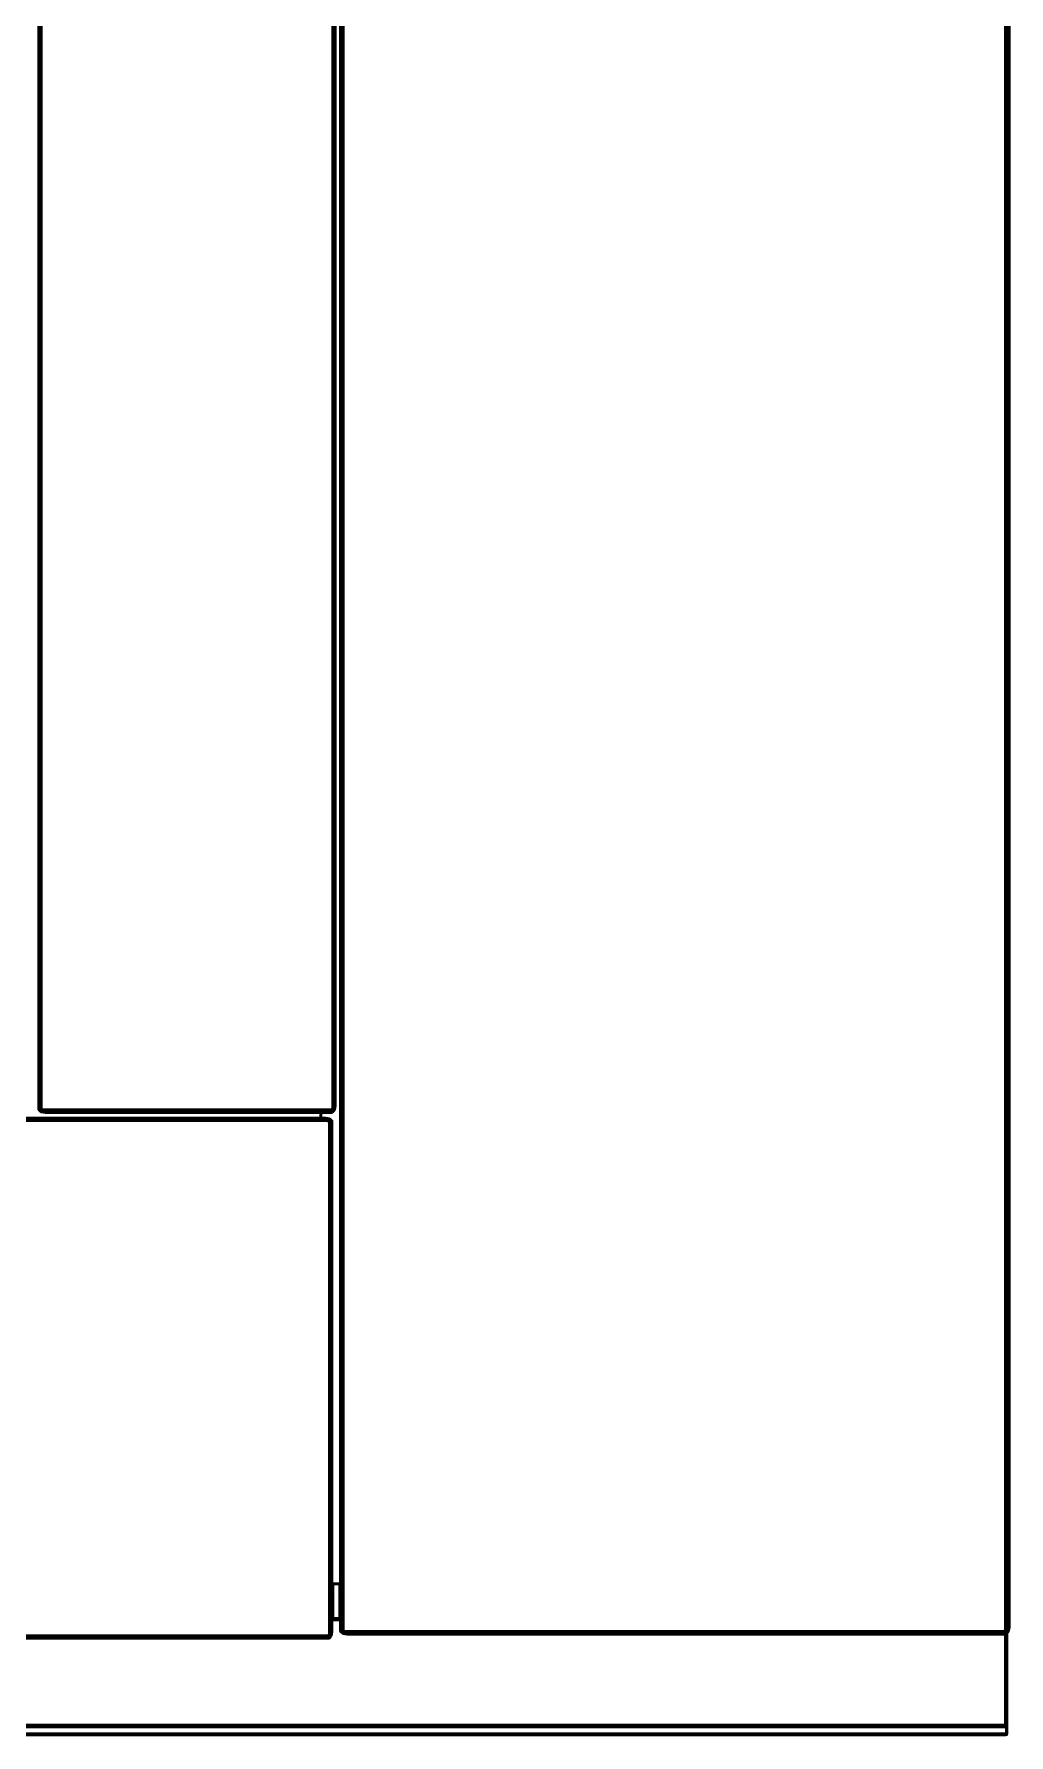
# Model space of a CAD drawing. Header units: millimetres. Extents: x 60499 to 556746, y 248297 to 497145.
# Drawn here: x 190104 to 199703, y 327653 to 344409 of the extents above; entities that cross this region are included whole.
import ezdxf

# ---------------------------------------------------------------- set-up
doc = ezdxf.new("R2010")
doc.units = ezdxf.units.MM
doc.layers.add('Visible (ANSI)', color=7, linetype='Continuous', lineweight=50)

msp = doc.modelspace()

# ---------------------------------------------------------------- linework, layer by layer
at = {"layer": 'Visible (ANSI)'}
for p, q in [((190150, 333828), (190150, 352220)), ((190174, 333815), (190174, 352220)), ((193122, 328689), (193122, 352224)), ((193146, 328676), (193146, 352232)), ((190150, 333815), (190150, 333828)), ((190150, 333828), (190174, 333815)), ((190150, 333810), (190150, 333815)), ((190174, 333793), (190150, 333815)), ((190174, 333793), (190174, 333815)), ((190174, 333786), (190174, 333793)), ((193027, 333786), (193041, 333810)), ((193041, 333786), (193027, 333786)), ((193062, 333810), (193041, 333810)), ((193062, 333810), (193041, 333786)), ((193062, 333810), (193070, 333810)), ((192927, 333777), (192927, 333737)), ((193012, 333722), (193012, 333729)), ((193012, 333722), (193037, 333700)), ((193012, 333700), (193012, 333722)), ((193012, 333700), (193037, 333687)), ((193037, 333705), (193037, 333700)), ((193037, 333687), (193037, 333700)), ((193045, 328800), (193045, 329142)), ((193045, 329142), (193114, 329142)), ((193114, 329142), (193114, 328800)), ((193045, 328800), (193114, 328800)), ((193045, 328796), (193114, 328796)), ((193114, 328786), (193045, 328786)), ((155009, 328630), (193008, 328630)), ((155022, 328605), (192994, 328605)), ((193008, 328630), (192994, 328605)), ((192994, 328605), (193008, 328605)), ((193008, 328630), (193029, 328630)), ((193029, 328630), (193008, 328605)), ((193008, 328605), (193012, 328605)), ((193122, 328676), (193122, 328689)), ((193122, 328689), (193146, 328676)), ((193122, 328671), (193122, 328676)), ((193146, 328654), (193122, 328676)), ((193146, 328654), (193146, 328676)), ((193146, 328647), (193146, 328654)), ((199652, 328647), (199666, 328671)), ((199666, 328647), (199652, 328647)), ((199687, 328671), (199666, 328671)), ((199687, 328671), (199666, 328647)), ((199669, 328256), (199677, 328653)), ((199669, 328256), (199669, 328647)), ((199683, 328659), (199683, 327735)), ((199687, 328671), (199694, 328671)), ((199669, 328256), (199669, 327983)), ((199669, 327983), (199679, 327746)), ((148348, 327653), (199669, 327653)), ((199669, 327664), (199677, 327657)), ((199679, 327746), (199677, 327741)), ((199679, 327656), (199677, 327657)), ((199683, 327666), (199683, 327735))]:
    msp.add_line(p, q, dxfattribs=at)
at = {"layer": 'Visible (ANSI)', "flags": 128}
for points in [[(199683, 328659), (199694, 328671), (199703, 328712), (199703, 361092), (199694, 361132), (199670, 361157), (199629, 361165)], [(199670, 361128), (199670, 361092), (199670, 328712), (199666, 328671)], [(199694, 361114), (199694, 361092), (199694, 328712), (199687, 328671)], [(193045, 352220), (193045, 333851), (193041, 333810)], [(193070, 352220), (193070, 333851), (193062, 333810)], [(193041, 333810), (193005, 333810), (190215, 333810), (190174, 333815)], [(193027, 333786), (193005, 333786), (190215, 333786), (190174, 333793)], [(155004, 333722), (155045, 333729), (174008, 333729), (192972, 333729), (193012, 333722)], [(155004, 333700), (155045, 333705), (174008, 333705), (192972, 333705), (193012, 333700)], [(193008, 328630), (193012, 328670), (193012, 333664), (193012, 333700)], [(193029, 328630), (193037, 328670), (193037, 333664), (193037, 333687)], [(199666, 328671), (199629, 328671), (193187, 328671), (193146, 328676)], [(199652, 328647), (199629, 328647), (193187, 328647), (193146, 328654)], [(199678, 328655), (199676, 328249), (199681, 328658)], [(148348, 327983), (148348, 327749), (199669, 327749), (199669, 327983)], [(199679, 327746), (199676, 327977), (199683, 327735)], [(148337, 327657), (148348, 327655), (199669, 327655), (199677, 327657)], [(199677, 327741), (199669, 327744), (148348, 327744), (148340, 327744)], [(199669, 327733), (148348, 327733), (148348, 327664), (199669, 327664)], [(199669, 327653), (199679, 327656), (199683, 327666)], [(199677, 327657), (199679, 327665), (199679, 327734), (199677, 327741)]]:
    msp.add_lwpolyline(points, dxfattribs=at)

doc.saveas('drawing.dxf')
